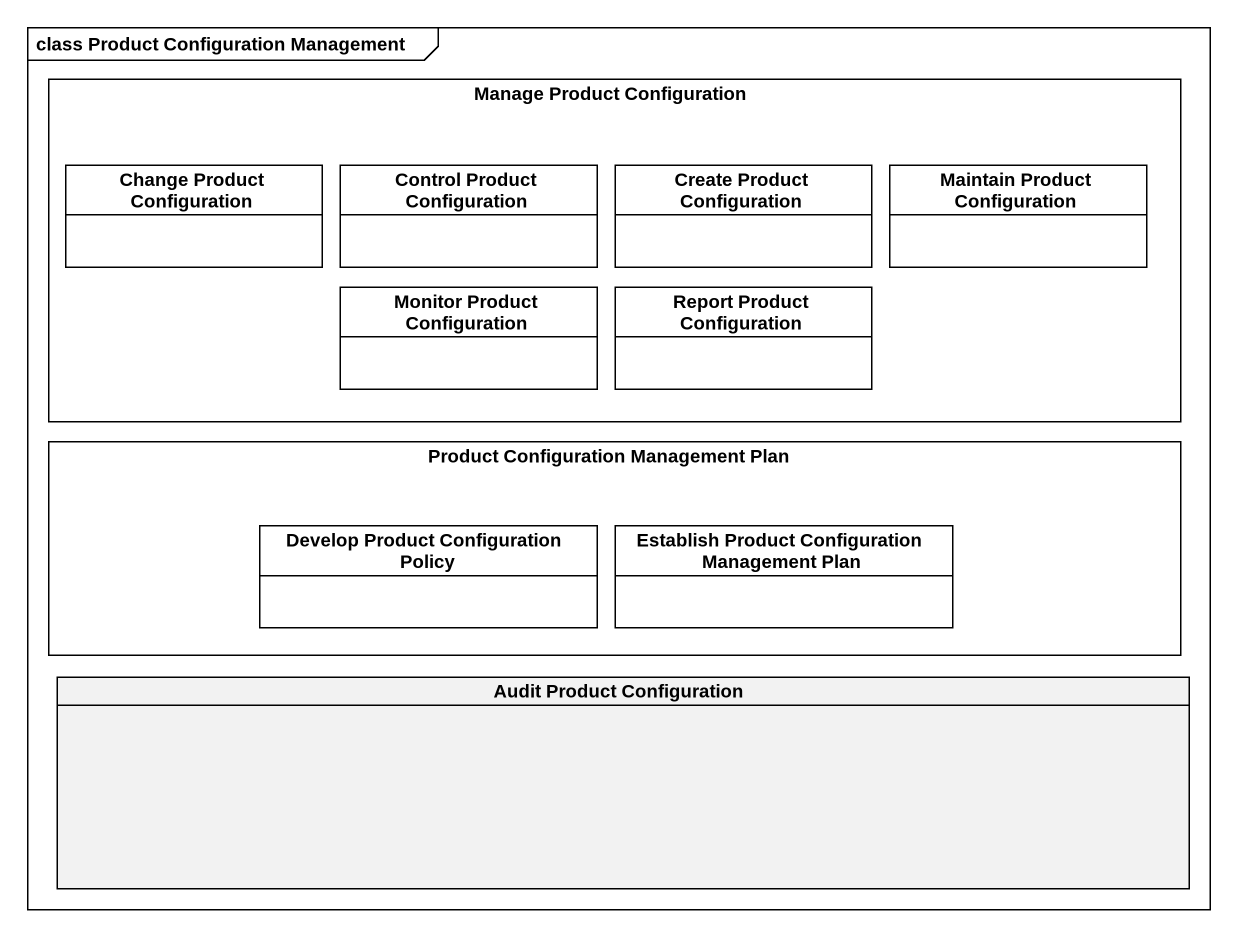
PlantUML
@startuml
mainframe class Product Configuration Management
hide circle
hide empty members
rectangle "Manage Product Configuration" as Manage_Product_Configuration {
  class "Change Product Configuration" as Change_Product_Configuration #FFFFFF
  class "Control Product Configuration" as Control_Product #FFFFFF
  class "Create Product Configuration" as Create_Product_Configuration #FFFFFF
  class "Maintain Product Configuration" as Maintain_Product #FFFFFF
  class "Monitor Product Configuration" as Monitor_Product #FFFFFF
  class "Report Product Configuration" as Report_Product_Configuration #FFFFFF
}
rectangle "Product Configuration Management Plan" as Product_Configuration {
  class "Develop Product Configuration Policy" as Develop_Product #FFFFFF
  class "Establish Product Configuration Management Plan" as Establish_Product #FFFFFF
}
class "Audit Product Configuration" as Audit_Product_Configuration
@enduml
